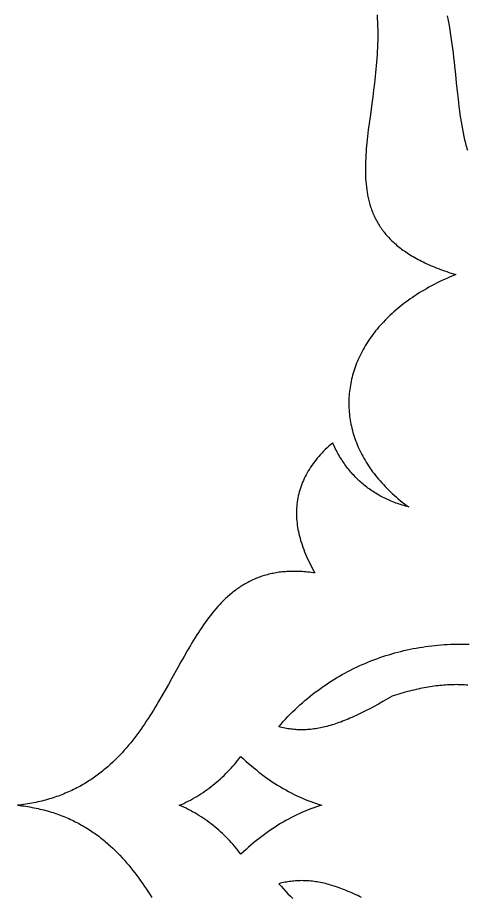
# Model space of a CAD drawing. Extents: x -350 to 350, y -250 to 250.
# Drawn here: x -73.9 to -47, y -5.5 to 47.2 of the extents above; entities that cross this region are included whole.
import ezdxf

# ---------------------------------------------------------------- set-up
doc = ezdxf.new("R2010")
doc.units = 0
doc.layers.add('BITMAP_LAYER', color=18, linetype='CONTINUOUS')
doc.layers.add('LAYER_1', color=174, linetype='CONTINUOUS')

msp = doc.modelspace()

# ---------------------------------------------------------------- linework, layer by layer
at = {"layer": 'BITMAP_LAYER'}
for points in [[(-48.161, 47.293), (-48.107, 47.005), (-48.056, 46.72), (-48.008, 46.438), (-47.964, 46.158), (-47.923, 45.882), (-47.884, 45.609), (-47.848, 45.338), (-47.814, 45.07), (-47.782, 44.805), (-47.752, 44.543), (-47.723, 44.284), (-47.668, 43.774), (-47.617, 43.274), (-47.566, 42.785), (-47.514, 42.307), (-47.487, 42.072), (-47.458, 41.84), (-47.429, 41.609), (-47.398, 41.382), (-47.365, 41.157), (-47.331, 40.935), (-47.294, 40.715), (-47.254, 40.497), (-47.212, 40.282), (-47.167, 40.069), (-47.119, 39.859), (-47.093, 39.755), (-47.067, 39.651), (-47.039, 39.548), (-47.011, 39.445), (-46.982, 39.343), (-46.951, 39.242)], [(-46.932, 7.191), (-47.027, 7.199), (-47.124, 7.207), (-47.222, 7.213), (-47.32, 7.217), (-47.42, 7.221), (-47.522, 7.223), (-47.624, 7.224), (-47.728, 7.223), (-47.833, 7.222), (-47.939, 7.218), (-48.046, 7.214), (-48.154, 7.208), (-48.263, 7.201), (-48.374, 7.193), (-48.485, 7.183), (-48.598, 7.172), (-48.712, 7.159), (-48.827, 7.146), (-48.942, 7.13), (-49.059, 7.114), (-49.177, 7.096), (-49.297, 7.076), (-49.417, 7.056), (-49.538, 7.033), (-49.66, 7.01), (-49.783, 6.985), (-49.907, 6.959), (-50.032, 6.931), (-50.158, 6.902), (-50.285, 6.871), (-50.413, 6.839), (-50.542, 6.805), (-50.672, 6.771), (-50.802, 6.734), (-50.934, 6.696), (-51.067, 6.657), (-51.2, 6.616), (-51.334, 6.574), (-51.47, 6.53), (-51.749, 6.366), (-52.022, 6.208), (-52.288, 6.058), (-52.548, 5.915), (-52.802, 5.78), (-53.051, 5.651), (-53.293, 5.53), (-53.413, 5.472), (-53.531, 5.415), (-53.647, 5.361), (-53.763, 5.308), (-53.877, 5.257), (-53.991, 5.208), (-54.103, 5.16), (-54.213, 5.114), (-54.323, 5.07), (-54.432, 5.028), (-54.54, 4.987), (-54.646, 4.948), (-54.752, 4.911), (-54.857, 4.876), (-54.961, 4.842), (-55.064, 4.81), (-55.166, 4.779), (-55.267, 4.751), (-55.368, 4.724), (-55.468, 4.698), (-55.567, 4.675), (-55.665, 4.653), (-55.762, 4.632), (-55.859, 4.614), (-55.956, 4.597), (-56.052, 4.582), (-56.147, 4.568), (-56.242, 4.556), (-56.336, 4.546), (-56.429, 4.537), (-56.523, 4.53), (-56.616, 4.525), (-56.708, 4.521), (-56.8, 4.519), (-56.892, 4.518), (-56.984, 4.519), (-57.075, 4.522), (-57.166, 4.526), (-57.257, 4.532), (-57.347, 4.54), (-57.438, 4.549), (-57.528, 4.559), (-57.618, 4.572), (-57.709, 4.586), (-57.799, 4.601), (-57.889, 4.618), (-57.979, 4.637), (-58.07, 4.657), (-58.16, 4.678), (-58.25, 4.702), (-58.116, 4.857), (-57.981, 5.01), (-57.843, 5.16), (-57.705, 5.308), (-57.564, 5.453), (-57.422, 5.596), (-57.278, 5.736), (-57.133, 5.874), (-56.986, 6.009), (-56.838, 6.141), (-56.688, 6.271), (-56.537, 6.399), (-56.384, 6.524), (-56.23, 6.646), (-56.075, 6.766), (-55.919, 6.884), (-55.761, 6.999), (-55.602, 7.111), (-55.442, 7.221), (-55.28, 7.329), (-55.117, 7.434), (-54.954, 7.536), (-54.789, 7.636), (-54.623, 7.734), (-54.456, 7.829), (-54.287, 7.922), (-54.118, 8.012), (-53.948, 8.1), (-53.777, 8.185), (-53.605, 8.268), (-53.433, 8.348), (-53.259, 8.426), (-53.084, 8.502), (-52.909, 8.575), (-52.733, 8.645), (-52.556, 8.713), (-52.378, 8.779), (-52.2, 8.843), (-52.021, 8.904), (-51.841, 8.962), (-51.661, 9.018), (-51.48, 9.072), (-51.299, 9.123), (-51.117, 9.172), (-50.935, 9.219), (-50.752, 9.263), (-50.569, 9.305), (-50.385, 9.344), (-50.201, 9.381), (-50.016, 9.416), (-49.831, 9.448), (-49.646, 9.478), (-49.461, 9.505), (-49.275, 9.531), (-49.089, 9.553), (-48.903, 9.574), (-48.717, 9.592), (-48.53, 9.608), (-48.344, 9.621), (-48.157, 9.632), (-47.971, 9.641), (-47.784, 9.648), (-47.597, 9.652), (-47.411, 9.654), (-47.224, 9.653), (-47.037, 9.65), (-46.851, 9.645)], [(-53.288, -5.53), (-53.408, -5.472), (-53.526, -5.415), (-53.643, -5.361), (-53.758, -5.308), (-53.872, -5.257), (-53.986, -5.208), (-54.098, -5.16), (-54.208, -5.114), (-54.318, -5.07), (-54.427, -5.028), (-54.535, -4.987), (-54.641, -4.948), (-54.747, -4.911), (-54.852, -4.876), (-54.956, -4.842), (-55.059, -4.81), (-55.161, -4.779), (-55.262, -4.751), (-55.363, -4.724), (-55.463, -4.698), (-55.562, -4.675), (-55.66, -4.653), (-55.758, -4.632), (-55.855, -4.614), (-55.951, -4.597), (-56.047, -4.582), (-56.142, -4.568), (-56.237, -4.556), (-56.331, -4.546), (-56.424, -4.537), (-56.518, -4.53), (-56.611, -4.525), (-56.703, -4.521), (-56.795, -4.519), (-56.887, -4.518), (-56.979, -4.519), (-57.07, -4.522), (-57.161, -4.526), (-57.252, -4.532), (-57.342, -4.54), (-57.433, -4.549), (-57.523, -4.559), (-57.613, -4.572), (-57.704, -4.586), (-57.794, -4.601), (-57.884, -4.618), (-57.974, -4.637), (-58.065, -4.657), (-58.155, -4.678), (-58.246, -4.702), (-58.112, -4.857), (-57.976, -5.01), (-57.839, -5.16), (-57.7, -5.308), (-57.559, -5.453), (-57.417, -5.596)]]:
    msp.add_lwpolyline(points, dxfattribs=at)
msp.add_lwpolyline([(-55.683, -0.001), (-55.82, -0.042), (-55.99, -0.098), (-56.16, -0.156), (-56.329, -0.218), (-56.498, -0.282), (-56.666, -0.35), (-56.833, -0.421), (-57, -0.495), (-57.166, -0.573), (-57.332, -0.653), (-57.497, -0.737), (-57.662, -0.824), (-57.826, -0.914), (-57.989, -1.007), (-58.152, -1.103), (-58.314, -1.203), (-58.475, -1.305), (-58.636, -1.411), (-58.797, -1.52), (-58.956, -1.632), (-59.115, -1.748), (-59.274, -1.866), (-59.432, -1.988), (-59.589, -2.113), (-59.746, -2.241), (-59.903, -2.372), (-60.058, -2.506), (-60.213, -2.643), (-60.368, -2.784), (-60.522, -2.928), (-60.615, -2.805), (-60.711, -2.685), (-60.807, -2.566), (-60.905, -2.45), (-61.005, -2.335), (-61.106, -2.223), (-61.208, -2.112), (-61.312, -2.003), (-61.417, -1.897), (-61.523, -1.792), (-61.631, -1.689), (-61.74, -1.588), (-61.85, -1.49), (-61.962, -1.393), (-62.076, -1.298), (-62.19, -1.205), (-62.306, -1.114), (-62.424, -1.025), (-62.543, -0.939), (-62.663, -0.854), (-62.784, -0.771), (-62.907, -0.69), (-63.032, -0.611), (-63.158, -0.534), (-63.285, -0.459), (-63.413, -0.385), (-63.543, -0.314), (-63.675, -0.245), (-63.807, -0.178), (-63.941, -0.113), (-64.077, -0.05), (-64.216, 0), (-64.082, 0.05), (-63.946, 0.113), (-63.812, 0.178), (-63.68, 0.245), (-63.548, 0.314), (-63.418, 0.386), (-63.29, 0.459), (-63.163, 0.534), (-63.037, 0.611), (-62.912, 0.69), (-62.789, 0.771), (-62.668, 0.854), (-62.548, 0.939), (-62.429, 1.026), (-62.311, 1.114), (-62.195, 1.205), (-62.08, 1.298), (-61.967, 1.393), (-61.855, 1.49), (-61.745, 1.589), (-61.636, 1.689), (-61.528, 1.792), (-61.421, 1.897), (-61.316, 2.003), (-61.213, 2.112), (-61.111, 2.223), (-61.01, 2.335), (-60.91, 2.45), (-60.812, 2.566), (-60.716, 2.685), (-60.62, 2.805), (-60.526, 2.928), (-60.373, 2.784), (-60.218, 2.643), (-60.063, 2.506), (-59.907, 2.372), (-59.751, 2.241), (-59.594, 2.113), (-59.437, 1.988), (-59.279, 1.866), (-59.12, 1.748), (-58.961, 1.632), (-58.801, 1.52), (-58.641, 1.411), (-58.48, 1.305), (-58.319, 1.203), (-58.156, 1.103), (-57.994, 1.007), (-57.83, 0.914), (-57.667, 0.824), (-57.502, 0.737), (-57.337, 0.653), (-57.171, 0.573), (-57.005, 0.495), (-56.838, 0.421), (-56.671, 0.35), (-56.503, 0.282), (-56.334, 0.218), (-56.165, 0.156), (-55.995, 0.098), (-55.825, 0.043)], close=True, dxfattribs=at)
at = {"layer": 'LAYER_1'}
msp.add_lwpolyline([(-52.364, 47.354), (-52.349, 47.132), (-52.338, 46.91), (-52.33, 46.689), (-52.324, 46.469), (-52.322, 46.25), (-52.322, 46.031), (-52.325, 45.813), (-52.331, 45.595), (-52.339, 45.379), (-52.349, 45.163), (-52.361, 44.948), (-52.376, 44.734), (-52.392, 44.52), (-52.41, 44.308), (-52.429, 44.096), (-52.45, 43.885), (-52.472, 43.675), (-52.495, 43.466), (-52.519, 43.258), (-52.57, 42.845), (-52.624, 42.436), (-52.678, 42.031), (-52.788, 41.233), (-52.84, 40.842), (-52.89, 40.454), (-52.935, 40.072), (-52.956, 39.883), (-52.976, 39.695), (-52.994, 39.509), (-53.01, 39.323), (-53.024, 39.139), (-53.037, 38.957), (-53.047, 38.775), (-53.056, 38.596), (-53.061, 38.417), (-53.065, 38.24), (-53.066, 38.064), (-53.063, 37.89), (-53.059, 37.718), (-53.051, 37.547), (-53.039, 37.377), (-53.025, 37.209), (-53.007, 37.042), (-52.986, 36.878), (-52.96, 36.714), (-52.946, 36.633), (-52.932, 36.553), (-52.916, 36.472), (-52.899, 36.392), (-52.881, 36.313), (-52.861, 36.234), (-52.841, 36.155), (-52.82, 36.077), (-52.798, 36), (-52.774, 35.922), (-52.75, 35.845), (-52.724, 35.769), (-52.697, 35.693), (-52.669, 35.617), (-52.64, 35.542), (-52.61, 35.467), (-52.578, 35.393), (-52.545, 35.319), (-52.511, 35.246), (-52.475, 35.173), (-52.439, 35.101), (-52.4, 35.029), (-52.361, 34.957), (-52.32, 34.886), (-52.278, 34.815), (-52.235, 34.745), (-52.19, 34.675), (-52.143, 34.606), (-52.096, 34.537), (-52.046, 34.469), (-51.996, 34.401), (-51.944, 34.334), (-51.89, 34.267), (-51.835, 34.201), (-51.778, 34.135), (-51.72, 34.069), (-51.66, 34.004), (-51.598, 33.94), (-51.535, 33.876), (-51.471, 33.812), (-51.404, 33.75), (-51.336, 33.687), (-51.267, 33.625), (-51.196, 33.564), (-51.123, 33.503), (-51.048, 33.442), (-50.971, 33.382), (-50.893, 33.323), (-50.813, 33.264), (-50.731, 33.206), (-50.648, 33.148), (-50.562, 33.091), (-50.475, 33.034), (-50.386, 32.978), (-50.295, 32.922), (-50.202, 32.867), (-50.108, 32.812), (-50.011, 32.758), (-49.912, 32.704), (-49.812, 32.651), (-49.709, 32.599), (-49.605, 32.547), (-49.498, 32.495), (-49.389, 32.444), (-49.279, 32.394), (-49.166, 32.344), (-49.051, 32.295), (-48.935, 32.247), (-48.816, 32.199), (-48.695, 32.151), (-48.571, 32.104), (-48.446, 32.058), (-48.318, 32.012), (-48.189, 31.967), (-48.057, 31.922), (-47.922, 31.878), (-47.786, 31.835), (-47.647, 31.792), (-47.819, 31.722), (-47.987, 31.65), (-48.154, 31.578), (-48.318, 31.503), (-48.481, 31.428), (-48.64, 31.351), (-48.798, 31.273), (-48.953, 31.193), (-49.106, 31.113), (-49.257, 31.031), (-49.405, 30.948), (-49.551, 30.863), (-49.695, 30.778), (-49.836, 30.691), (-49.976, 30.603), (-50.112, 30.514), (-50.247, 30.424), (-50.379, 30.333), (-50.509, 30.24), (-50.637, 30.147), (-50.762, 30.053), (-50.885, 29.957), (-51.006, 29.861), (-51.124, 29.763), (-51.24, 29.665), (-51.354, 29.566), (-51.466, 29.465), (-51.575, 29.364), (-51.682, 29.262), (-51.786, 29.159), (-51.888, 29.055), (-51.988, 28.951), (-52.086, 28.845), (-52.181, 28.739), (-52.274, 28.632), (-52.364, 28.524), (-52.452, 28.416), (-52.538, 28.307), (-52.622, 28.197), (-52.703, 28.086), (-52.781, 27.975), (-52.858, 27.863), (-52.932, 27.751), (-53.004, 27.637), (-53.073, 27.524), (-53.14, 27.409), (-53.205, 27.294), (-53.267, 27.179), (-53.327, 27.063), (-53.385, 26.947), (-53.44, 26.83), (-53.493, 26.713), (-53.543, 26.595), (-53.592, 26.477), (-53.637, 26.358), (-53.681, 26.239), (-53.722, 26.12), (-53.761, 26), (-53.797, 25.88), (-53.831, 25.759), (-53.862, 25.639), (-53.892, 25.518), (-53.918, 25.397), (-53.943, 25.275), (-53.965, 25.154), (-53.984, 25.032), (-54.002, 24.91), (-54.017, 24.788), (-54.029, 24.665), (-54.039, 24.543), (-54.047, 24.42), (-54.052, 24.298), (-54.055, 24.175), (-54.055, 24.052), (-54.053, 23.929), (-54.049, 23.807), (-54.042, 23.684), (-54.033, 23.561), (-54.022, 23.438), (-54.008, 23.316), (-53.991, 23.193), (-53.973, 23.071), (-53.951, 22.948), (-53.928, 22.826), (-53.902, 22.704), (-53.873, 22.582), (-53.842, 22.461), (-53.809, 22.339), (-53.773, 22.218), (-53.735, 22.097), (-53.694, 21.976), (-53.651, 21.856), (-53.606, 21.736), (-53.558, 21.616), (-53.508, 21.496), (-53.455, 21.377), (-53.4, 21.259), (-53.342, 21.14), (-53.282, 21.022), (-53.219, 20.905), (-53.154, 20.788), (-53.087, 20.672), (-53.017, 20.555), (-52.945, 20.44), (-52.87, 20.325), (-52.793, 20.211), (-52.713, 20.097), (-52.631, 19.983), (-52.546, 19.871), (-52.459, 19.759), (-52.37, 19.647), (-52.277, 19.536), (-52.183, 19.426), (-52.086, 19.317), (-51.987, 19.208), (-51.885, 19.1), (-51.78, 18.993), (-51.673, 18.887), (-51.564, 18.781), (-51.452, 18.676), (-51.338, 18.573), (-51.221, 18.469), (-51.102, 18.367), (-50.98, 18.266), (-50.856, 18.165), (-50.729, 18.066), (-50.6, 17.967), (-50.468, 17.87), (-50.568, 17.895), (-50.666, 17.922), (-50.763, 17.95), (-50.86, 17.979), (-50.956, 18.009), (-51.05, 18.04), (-51.144, 18.073), (-51.237, 18.106), (-51.329, 18.141), (-51.421, 18.176), (-51.511, 18.213), (-51.6, 18.25), (-51.689, 18.289), (-51.777, 18.329), (-51.863, 18.37), (-51.949, 18.412), (-52.034, 18.455), (-52.119, 18.5), (-52.202, 18.545), (-52.284, 18.591), (-52.366, 18.639), (-52.446, 18.688), (-52.526, 18.737), (-52.605, 18.788), (-52.682, 18.84), (-52.76, 18.893), (-52.836, 18.947), (-52.911, 19.002), (-52.985, 19.058), (-53.059, 19.116), (-53.131, 19.174), (-53.203, 19.234), (-53.274, 19.294), (-53.344, 19.356), (-53.413, 19.419), (-53.481, 19.482), (-53.548, 19.547), (-53.614, 19.613), (-53.68, 19.681), (-53.744, 19.749), (-53.808, 19.818), (-53.871, 19.888), (-53.933, 19.96), (-53.994, 20.032), (-54.054, 20.106), (-54.113, 20.181), (-54.172, 20.257), (-54.229, 20.333), (-54.286, 20.411), (-54.341, 20.491), (-54.396, 20.571), (-54.45, 20.652), (-54.503, 20.734), (-54.555, 20.818), (-54.606, 20.902), (-54.657, 20.988), (-54.706, 21.075), (-54.755, 21.162), (-54.802, 21.251), (-54.849, 21.341), (-54.895, 21.432), (-54.94, 21.524), (-54.984, 21.618), (-55.028, 21.712), (-55.142, 21.612), (-55.254, 21.511), (-55.362, 21.41), (-55.467, 21.307), (-55.569, 21.205), (-55.668, 21.101), (-55.764, 20.997), (-55.857, 20.892), (-55.947, 20.786), (-56.033, 20.68), (-56.117, 20.573), (-56.197, 20.465), (-56.274, 20.357), (-56.349, 20.248), (-56.42, 20.138), (-56.487, 20.028), (-56.552, 19.916), (-56.614, 19.805), (-56.672, 19.692), (-56.728, 19.579), (-56.78, 19.465), (-56.829, 19.35), (-56.875, 19.235), (-56.918, 19.119), (-56.958, 19.003), (-56.995, 18.885), (-57.029, 18.767), (-57.059, 18.648), (-57.087, 18.529), (-57.111, 18.409), (-57.132, 18.288), (-57.15, 18.167), (-57.165, 18.045), (-57.177, 17.922), (-57.185, 17.798), (-57.191, 17.674), (-57.194, 17.549), (-57.193, 17.423), (-57.189, 17.297), (-57.182, 17.17), (-57.172, 17.043), (-57.159, 16.914), (-57.143, 16.785), (-57.124, 16.655), (-57.101, 16.525), (-57.076, 16.394), (-57.047, 16.262), (-57.015, 16.13), (-56.98, 15.996), (-56.942, 15.863), (-56.901, 15.728), (-56.857, 15.593), (-56.81, 15.457), (-56.759, 15.32), (-56.705, 15.183), (-56.649, 15.045), (-56.589, 14.906), (-56.526, 14.767), (-56.46, 14.627), (-56.391, 14.486), (-56.318, 14.344), (-56.243, 14.202), (-56.165, 14.06), (-56.083, 13.916), (-56.196, 13.932), (-56.308, 13.947), (-56.418, 13.96), (-56.528, 13.972), (-56.636, 13.982), (-56.744, 13.99), (-56.85, 13.998), (-56.955, 14.004), (-57.06, 14.008), (-57.163, 14.011), (-57.265, 14.013), (-57.366, 14.013), (-57.466, 14.011), (-57.565, 14.009), (-57.663, 14.005), (-57.76, 14), (-57.856, 13.993), (-57.951, 13.985), (-58.045, 13.976), (-58.138, 13.965), (-58.23, 13.954), (-58.322, 13.94), (-58.412, 13.926), (-58.501, 13.91), (-58.59, 13.893), (-58.677, 13.875), (-58.764, 13.856), (-58.85, 13.835), (-58.935, 13.814), (-59.019, 13.791), (-59.102, 13.766), (-59.185, 13.741), (-59.266, 13.715), (-59.347, 13.687), (-59.427, 13.658), (-59.506, 13.628), (-59.585, 13.597), (-59.662, 13.565), (-59.739, 13.532), (-59.815, 13.498), (-59.891, 13.462), (-59.965, 13.426), (-60.039, 13.388), (-60.112, 13.35), (-60.184, 13.31), (-60.256, 13.27), (-60.327, 13.228), (-60.398, 13.186), (-60.467, 13.142), (-60.536, 13.098), (-60.605, 13.053), (-60.672, 13.006), (-60.739, 12.959), (-60.806, 12.911), (-60.872, 12.862), (-60.937, 12.812), (-61.002, 12.761), (-61.066, 12.709), (-61.192, 12.603), (-61.316, 12.493), (-61.438, 12.38), (-61.558, 12.264), (-61.676, 12.145), (-61.792, 12.023), (-61.906, 11.898), (-62.019, 11.77), (-62.13, 11.64), (-62.239, 11.506), (-62.346, 11.37), (-62.453, 11.232), (-62.557, 11.091), (-62.661, 10.948), (-62.763, 10.803), (-62.864, 10.656), (-62.965, 10.507), (-63.064, 10.355), (-63.162, 10.202), (-63.259, 10.047), (-63.356, 9.891), (-63.452, 9.733), (-63.548, 9.573), (-63.643, 9.412), (-63.737, 9.25), (-63.925, 8.921), (-64.112, 8.589), (-64.299, 8.253), (-64.675, 7.574), (-64.866, 7.232), (-65.058, 6.89), (-65.254, 6.548), (-65.453, 6.207), (-65.554, 6.037), (-65.656, 5.867), (-65.759, 5.698), (-65.864, 5.53), (-65.97, 5.362), (-66.077, 5.195), (-66.186, 5.029), (-66.297, 4.865), (-66.409, 4.701), (-66.523, 4.539), (-66.639, 4.377), (-66.757, 4.218), (-66.876, 4.059), (-66.998, 3.903), (-67.122, 3.748), (-67.248, 3.594), (-67.376, 3.443), (-67.507, 3.293), (-67.64, 3.146), (-67.776, 3), (-67.914, 2.857), (-68.055, 2.716), (-68.199, 2.578), (-68.346, 2.442), (-68.495, 2.308), (-68.648, 2.177), (-68.725, 2.113), (-68.803, 2.049), (-68.882, 1.986), (-68.962, 1.924), (-69.042, 1.862), (-69.124, 1.801), (-69.206, 1.741), (-69.289, 1.682), (-69.373, 1.624), (-69.458, 1.566), (-69.543, 1.509), (-69.63, 1.453), (-69.717, 1.397), (-69.805, 1.343), (-69.895, 1.289), (-69.985, 1.236), (-70.076, 1.184), (-70.168, 1.133), (-70.26, 1.083), (-70.354, 1.034), (-70.449, 0.986), (-70.545, 0.938), (-70.642, 0.892), (-70.739, 0.846), (-70.838, 0.801), (-70.938, 0.758), (-71.039, 0.715), (-71.14, 0.673), (-71.243, 0.633), (-71.347, 0.593), (-71.452, 0.554), (-71.558, 0.517), (-71.665, 0.48), (-71.773, 0.444), (-71.883, 0.41), (-71.993, 0.377), (-72.104, 0.344), (-72.217, 0.313), (-72.331, 0.283), (-72.446, 0.254), (-72.562, 0.226), (-72.679, 0.199), (-72.798, 0.174), (-72.917, 0.149), (-73.038, 0.126), (-73.16, 0.104), (-73.283, 0.083), (-73.408, 0.064), (-73.533, 0.046), (-73.66, 0.028), (-73.788, 0.012), (-73.896, 0), (-73.783, -0.012), (-73.655, -0.028), (-73.528, -0.045), (-73.403, -0.064), (-73.278, -0.083), (-73.155, -0.104), (-73.033, -0.126), (-72.912, -0.149), (-72.793, -0.174), (-72.674, -0.199), (-72.557, -0.226), (-72.441, -0.254), (-72.326, -0.283), (-72.212, -0.313), (-72.099, -0.344), (-71.988, -0.376), (-71.878, -0.41), (-71.768, -0.444), (-71.66, -0.48), (-71.553, -0.517), (-71.447, -0.554), (-71.342, -0.593), (-71.238, -0.633), (-71.135, -0.673), (-71.034, -0.715), (-70.933, -0.758), (-70.833, -0.801), (-70.734, -0.846), (-70.637, -0.891), (-70.54, -0.938), (-70.444, -0.985), (-70.349, -1.034), (-70.255, -1.083), (-70.163, -1.133), (-70.071, -1.184), (-69.98, -1.236), (-69.89, -1.289), (-69.8, -1.343), (-69.712, -1.397), (-69.625, -1.453), (-69.538, -1.509), (-69.453, -1.566), (-69.368, -1.624), (-69.284, -1.682), (-69.201, -1.741), (-69.119, -1.801), (-69.037, -1.862), (-68.957, -1.924), (-68.877, -1.986), (-68.798, -2.049), (-68.72, -2.113), (-68.643, -2.177), (-68.49, -2.308), (-68.341, -2.442), (-68.194, -2.578), (-68.05, -2.716), (-67.909, -2.857), (-67.771, -3), (-67.635, -3.146), (-67.502, -3.293), (-67.371, -3.443), (-67.243, -3.594), (-67.117, -3.748), (-66.993, -3.903), (-66.871, -4.059), (-66.752, -4.218), (-66.634, -4.377), (-66.518, -4.539), (-66.404, -4.701), (-66.292, -4.865), (-66.181, -5.029), (-66.072, -5.195), (-65.965, -5.362), (-65.859, -5.53)], dxfattribs=at)

doc.saveas('drawing.dxf')
